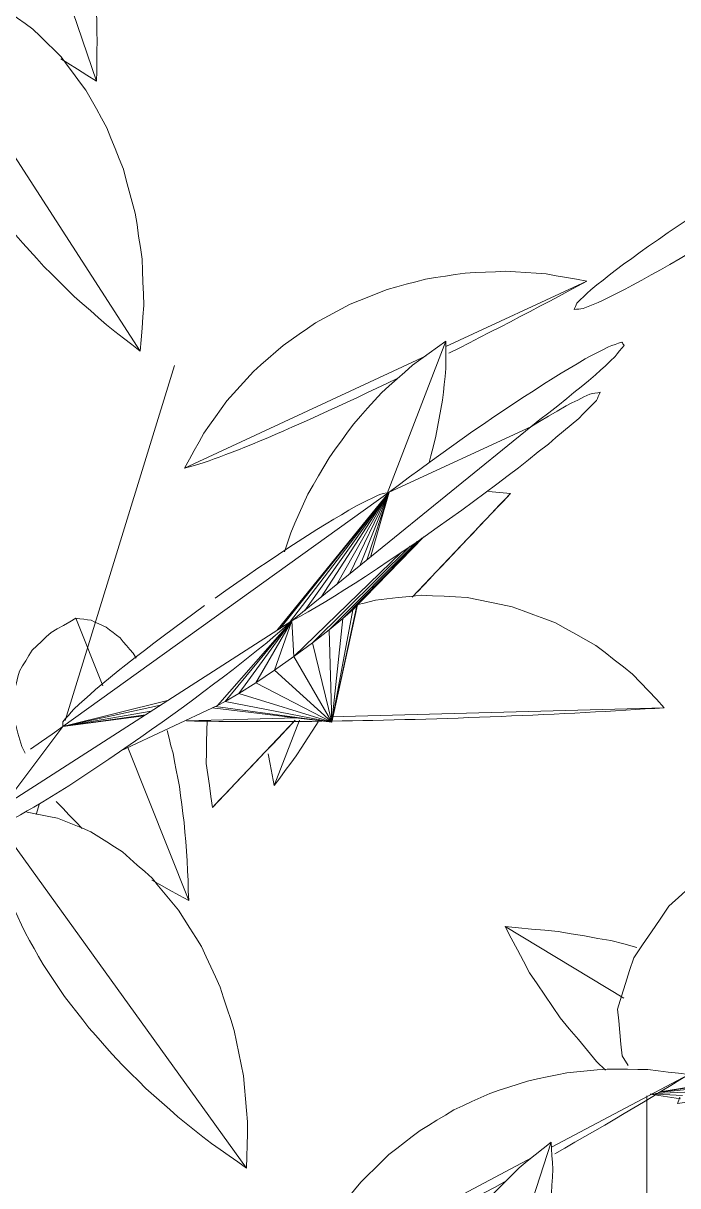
# Model space of a CAD drawing. Header units: metres. Extents: x 13.9 to 26.7, y -0.2 to 3.2.
# Drawn here: x 16.7621 to 16.8226, y 2.6479 to 2.7555 of the extents above; entities that cross this region are included whole.
import ezdxf

# ---------------------------------------------------------------- set-up
doc = ezdxf.new("R2010")
doc.units = ezdxf.units.M
doc.layers.add('Importações nas famílias', color=10, linetype='Continuous', lineweight=5)
doc.layers.add('Vegetação', color=7, linetype='Continuous', lineweight=5)

# ---------------------------------------------------------------- blocks, each defined once
blk = doc.blocks.new('Planta_pergolado_12200 - plantas pergolado_skp_Component_12-V1477-Corte 1')
at = {"layer": 'Importações nas famílias'}
for p, q in [((16.67542, 2.50026), (16.67759, 2.49388)), ((16.68053, 2.49674), (16.68078, 2.49627)), ((16.67008, 2.48803), (16.66979, 2.48868)), ((16.67957, 2.48805), (16.68447, 2.47362))]:
    blk.add_line(p, q, dxfattribs=at)
at = {"layer": 'Importações nas famílias', "flags": 128}
for points in [[(16.67305, 2.49906), (16.67364, 2.49936), (16.67424, 2.49966), (16.67483, 2.49996), (16.67542, 2.50026)], [(16.67542, 2.50026), (16.67577, 2.50019), (16.67613, 2.50012), (16.67648, 2.50005), (16.67683, 2.49999)], [(16.67683, 2.49999), (16.67716, 2.49981), (16.6775, 2.49964), (16.67783, 2.49947), (16.67816, 2.4993)], [(16.67121, 2.49751), (16.67167, 2.4979), (16.67213, 2.49828), (16.67259, 2.49867), (16.67305, 2.49906)], [(16.67816, 2.4993), (16.67847, 2.49903), (16.67878, 2.49876), (16.67909, 2.49849), (16.6794, 2.49822)], [(16.66994, 2.49565), (16.67026, 2.49612), (16.67058, 2.49658), (16.6709, 2.49705), (16.67121, 2.49751)], [(16.6794, 2.49822), (16.67968, 2.49785), (16.67996, 2.49748), (16.68025, 2.49711), (16.68053, 2.49674)], [(16.66928, 2.49353), (16.66944, 2.49406), (16.66961, 2.49459), (16.66978, 2.49512), (16.66994, 2.49565)], [(16.66922, 2.49118), (16.66924, 2.49177), (16.66925, 2.49235), (16.66926, 2.49294), (16.66928, 2.49353)], [(16.66979, 2.48868), (16.66965, 2.4893), (16.66951, 2.48993), (16.66937, 2.49056), (16.66922, 2.49118)], [(16.68329, 2.48943), (16.68344, 2.48873), (16.68358, 2.48802), (16.68373, 2.48731)], [(16.68373, 2.48731), (16.68384, 2.48653), (16.68394, 2.48575), (16.68405, 2.48498), (16.68416, 2.4842)], [(16.67499, 2.48079), (16.67442, 2.48145), (16.67385, 2.4821), (16.67328, 2.48276), (16.67271, 2.48342)], [(16.68416, 2.4842), (16.68422, 2.48336), (16.68429, 2.48253), (16.68436, 2.48169), (16.68442, 2.48086)], [(16.68442, 2.48086), (16.68445, 2.47997), (16.68448, 2.47909), (16.6845, 2.4782), (16.68453, 2.47732)], [(16.68453, 2.47732), (16.68451, 2.47639), (16.6845, 2.47547), (16.68448, 2.47454), (16.68447, 2.47362)], [(16.68447, 2.47362), (16.68358, 2.47417), (16.6827, 2.47472), (16.68182, 2.47528), (16.68115, 2.47569)]]:
    blk.add_lwpolyline(points, dxfattribs=at)
blk = doc.blocks.new('Planta_pergolado_12200 - plantas pergolado_skp_Component_12-V1480-Corte 1')
at = {"layer": 'Importações nas famílias'}
blk.add_line((16.68851, 2.44864), (16.66734, 2.48146), dxfattribs=at)
at = {"layer": 'Importações nas famílias', "flags": 128}
for points in [[(16.66981, 2.48261), (16.67041, 2.48246), (16.67119, 2.48227), (16.67197, 2.48207), (16.67275, 2.48188)], [(16.66665, 2.48014), (16.66661, 2.4808), (16.66657, 2.48146)], [(16.67275, 2.48188), (16.6735, 2.48152), (16.67425, 2.48117), (16.67501, 2.48081), (16.67576, 2.48046)], [(16.66716, 2.47735), (16.66703, 2.47805), (16.6669, 2.47875), (16.66678, 2.47944), (16.66665, 2.48014)], [(16.67576, 2.48046), (16.67647, 2.47995), (16.67717, 2.47945), (16.67788, 2.47895), (16.67859, 2.47844)], [(16.67859, 2.47844), (16.67924, 2.4778), (16.67989, 2.47715), (16.68054, 2.47651), (16.68119, 2.47587)], [(16.66801, 2.47445), (16.6678, 2.47517), (16.66759, 2.4759), (16.66737, 2.47663), (16.66716, 2.47735)], [(16.68119, 2.47587), (16.68176, 2.4751), (16.68233, 2.47433), (16.6829, 2.47357), (16.68348, 2.4728)], [(16.6692, 2.47146), (16.6689, 2.47221), (16.66861, 2.47295), (16.66831, 2.4737), (16.66801, 2.47445)], [(16.68348, 2.4728), (16.68396, 2.47193), (16.68445, 2.47106), (16.68493, 2.47019), (16.68541, 2.46931)], [(16.67071, 2.46843), (16.67034, 2.46919), (16.66996, 2.46995), (16.66958, 2.4707), (16.6692, 2.47146)], [(16.67253, 2.46538), (16.67208, 2.46614), (16.67162, 2.4669), (16.67117, 2.46767), (16.67071, 2.46843)], [(16.68541, 2.46931), (16.6858, 2.46836), (16.68618, 2.4674), (16.68656, 2.46644), (16.68695, 2.46548)], [(16.67463, 2.46235), (16.67411, 2.46311), (16.67358, 2.46387), (16.67306, 2.46462), (16.67253, 2.46538)], [(16.68695, 2.46548), (16.68722, 2.46446), (16.6875, 2.46344), (16.68777, 2.46242), (16.68805, 2.46141)], [(16.677, 2.45937), (16.67641, 2.46012), (16.67582, 2.46086), (16.67522, 2.46161), (16.67463, 2.46235)], [(16.68805, 2.46141), (16.68821, 2.46035), (16.68836, 2.45929), (16.68852, 2.45823), (16.68868, 2.45717)], [(16.6796, 2.45648), (16.67895, 2.45721), (16.6783, 2.45793), (16.67765, 2.45865), (16.677, 2.45937)], [(16.68241, 2.45371), (16.6817, 2.4544), (16.681, 2.4551), (16.6803, 2.45579), (16.6796, 2.45648)], [(16.68868, 2.45717), (16.68872, 2.4561), (16.68876, 2.45503), (16.6888, 2.45395), (16.68884, 2.45288)], [(16.68539, 2.45108), (16.68464, 2.45174), (16.6839, 2.4524), (16.68315, 2.45305), (16.68241, 2.45371)], [(16.68884, 2.45288), (16.68876, 2.45182), (16.68868, 2.45076), (16.68859, 2.4497), (16.68851, 2.44864)], [(16.68851, 2.44864), (16.68773, 2.44925), (16.68695, 2.44986), (16.68617, 2.45047), (16.68539, 2.45108)]]:
    blk.add_lwpolyline(points, dxfattribs=at)
blk = doc.blocks.new('Planta_pergolado_12200 - plantas pergolado_skp_Component_16-V1519-Corte 1')
for name in ['Planta_pergolado_12200 - plantas pergolado_skp_Component_12-V1477-Corte 1', 'Planta_pergolado_12200 - plantas pergolado_skp_Component_12-V1480-Corte 1']:
    blk.add_blockref(name, (0.08441, 0.27649))
blk = doc.blocks.new('Planta_pergolado_12200 - plantas pergolado_skp_Component_12-V1515-Corte 1')
at = {"layer": 'Importações nas famílias'}
for p, q in [((16.72754, 2.74983), (16.74056, 2.75588)), ((16.70336, 2.73858), (16.72571, 2.74897)), ((16.72302, 2.74685), (16.72207, 2.7464))]:
    blk.add_line(p, q, dxfattribs=at)
at = {"layer": 'Importações nas famílias', "flags": 128}
for points in [[(16.72565, 2.75606), (16.72657, 2.7562), (16.72749, 2.75634), (16.7284, 2.75648), (16.72932, 2.75662)], [(16.72932, 2.75662), (16.73025, 2.75666), (16.73119, 2.7567), (16.73212, 2.75674), (16.73305, 2.75678)], [(16.73305, 2.75678), (16.73399, 2.75672), (16.73493, 2.75666), (16.73588, 2.7566), (16.73682, 2.75654)], [(16.73682, 2.75654), (16.73775, 2.75637), (16.73869, 2.75621), (16.73963, 2.75605), (16.74056, 2.75588)], [(16.7221, 2.75509), (16.72299, 2.75534), (16.72388, 2.75558), (16.72477, 2.75582), (16.72565, 2.75606)], [(16.74056, 2.75588), (16.73971, 2.75542), (16.73886, 2.75496), (16.738, 2.75449), (16.73715, 2.75403)], [(16.71869, 2.75374), (16.71955, 2.75408), (16.7204, 2.75442), (16.72125, 2.75476), (16.7221, 2.75509)], [(16.71548, 2.75201), (16.71628, 2.75245), (16.71709, 2.75288), (16.71789, 2.75331), (16.71869, 2.75374)], [(16.73715, 2.75403), (16.73624, 2.75355), (16.73532, 2.75307), (16.73441, 2.75259), (16.7335, 2.75211)], [(16.71248, 2.74993), (16.71323, 2.75045), (16.71398, 2.75097), (16.71473, 2.75149), (16.71548, 2.75201)], [(16.7335, 2.75211), (16.73256, 2.75162), (16.73161, 2.75114), (16.73066, 2.75065), (16.72972, 2.75016)], [(16.72972, 2.75016), (16.72876, 2.74968), (16.7278, 2.74921)], [(16.70974, 2.74752), (16.71043, 2.74812), (16.71111, 2.74873), (16.7118, 2.74933), (16.71248, 2.74993)], [(16.70729, 2.7448), (16.70791, 2.74548), (16.70852, 2.74616), (16.70913, 2.74684), (16.70974, 2.74752)], [(16.72207, 2.7464), (16.72115, 2.74596), (16.72023, 2.74553), (16.71931, 2.74509), (16.7184, 2.74466)], [(16.70516, 2.74181), (16.70569, 2.74256), (16.70622, 2.74331), (16.70676, 2.74405), (16.70729, 2.7448)], [(16.7184, 2.74466), (16.71753, 2.74426), (16.71666, 2.74387), (16.7158, 2.74347), (16.71493, 2.74307)], [(16.71493, 2.74307), (16.71414, 2.74272), (16.71334, 2.74238), (16.71255, 2.74203), (16.71176, 2.74168)], [(16.70336, 2.73858), (16.70381, 2.73939), (16.70426, 2.74019), (16.70471, 2.741), (16.70516, 2.74181)], [(16.71176, 2.74168), (16.71106, 2.74139), (16.71036, 2.74109), (16.70966, 2.7408), (16.70895, 2.74051)], [(16.70895, 2.74051), (16.70836, 2.74028), (16.70777, 2.74005), (16.70718, 2.73982), (16.70658, 2.73959)], [(16.70658, 2.73959), (16.70611, 2.73943), (16.70564, 2.73926), (16.70517, 2.7391), (16.7047, 2.73894)], [(16.7047, 2.73894), (16.70437, 2.73885), (16.70403, 2.73876), (16.70369, 2.73867), (16.70336, 2.73858)]]:
    blk.add_lwpolyline(points, dxfattribs=at)
blk = doc.blocks.new('Planta_pergolado_12200 - plantas pergolado_skp_Component_12-V1534-Corte 1')
at = {"layer": 'Importações nas famílias'}
for p, q in [((16.79575, 2.71196), (16.80119, 2.72605)), ((16.78531, 2.68495), (16.78764, 2.691))]:
    blk.add_line(p, q, dxfattribs=at)
at = {"layer": 'Importações nas famílias', "flags": 128}
for points in [[(16.79809, 2.72383), (16.79887, 2.72439), (16.79964, 2.72494), (16.80042, 2.7255), (16.80119, 2.72605)], [(16.80119, 2.72605), (16.80119, 2.72543), (16.80119, 2.7248), (16.80119, 2.72417), (16.80119, 2.72354)], [(16.79524, 2.72128), (16.79595, 2.72192), (16.79667, 2.72256), (16.79738, 2.72319), (16.79809, 2.72383)], [(16.80119, 2.72354), (16.80112, 2.7228), (16.80104, 2.72206), (16.80096, 2.72133), (16.80088, 2.72059)], [(16.79266, 2.71842), (16.7933, 2.71913), (16.79395, 2.71985), (16.79459, 2.72056), (16.79524, 2.72128)], [(16.80088, 2.72059), (16.80073, 2.71976), (16.80058, 2.71893), (16.80042, 2.7181), (16.80027, 2.71727)], [(16.79038, 2.71528), (16.79095, 2.71606), (16.79152, 2.71685), (16.79209, 2.71763), (16.79266, 2.71842)], [(16.80027, 2.71727), (16.80004, 2.71637), (16.79981, 2.71546), (16.79965, 2.71483)], [(16.78843, 2.7119), (16.78892, 2.71275), (16.78941, 2.71359), (16.78989, 2.71444), (16.79038, 2.71528)], [(16.78684, 2.70833), (16.78723, 2.70922), (16.78763, 2.71012), (16.78803, 2.71101), (16.78843, 2.7119)], [(16.78626, 2.70657), (16.78653, 2.70739), (16.78684, 2.70833)], [(16.78939, 2.69085), (16.78888, 2.69007), (16.78837, 2.68928), (16.78786, 2.68849), (16.78734, 2.6877)], [(16.78531, 2.68495), (16.78513, 2.68593), (16.78494, 2.68691), (16.78476, 2.68788)], [(16.78734, 2.6877), (16.78684, 2.68702), (16.78633, 2.68633), (16.78582, 2.68564), (16.78531, 2.68495)]]:
    blk.add_lwpolyline(points, dxfattribs=at)
blk = doc.blocks.new('Planta_pergolado_12200 - plantas pergolado_skp_Component_17-V1536-Corte 1')
at = {"layer": 'Importações nas famílias', "flags": 128}
for points in [[(16.8236, 2.73735), (16.82268, 2.73672), (16.82176, 2.7361), (16.82084, 2.73547), (16.81992, 2.73484)], [(16.8219, 2.73314), (16.82287, 2.73372), (16.82385, 2.7343), (16.82483, 2.73488), (16.8258, 2.73546)], [(16.81992, 2.73484), (16.81915, 2.73428), (16.81839, 2.73372), (16.81762, 2.73317), (16.81685, 2.73261)], [(16.81846, 2.73123), (16.81932, 2.73171), (16.82018, 2.73219), (16.82104, 2.73267), (16.8219, 2.73314)], [(16.81685, 2.73261), (16.81628, 2.73216), (16.81572, 2.73171), (16.81515, 2.73127), (16.81459, 2.73082)], [(16.81459, 2.73082), (16.81426, 2.73051), (16.81394, 2.7302), (16.81361, 2.72989), (16.81329, 2.72958)], [(16.81573, 2.72984), (16.81641, 2.73019), (16.81709, 2.73053), (16.81778, 2.73088), (16.81846, 2.73123)], [(16.81388, 2.72907), (16.81434, 2.72927), (16.8148, 2.72946), (16.81526, 2.72965), (16.81573, 2.72984)], [(16.81329, 2.72958), (16.81323, 2.72943), (16.81317, 2.72928), (16.81311, 2.72914), (16.81305, 2.72899)], [(16.81305, 2.72899), (16.81326, 2.72901), (16.81347, 2.72903), (16.81367, 2.72905), (16.81388, 2.72907)]]:
    blk.add_lwpolyline(points, dxfattribs=at)
blk = doc.blocks.new('Planta_pergolado_12200 - plantas pergolado_skp_Component_16-V1537-Corte 1')
for name, p in [('Planta_pergolado_12200 - plantas pergolado_skp_Component_17-V1536-Corte 1', (0, 0)), ('Planta_pergolado_12200 - plantas pergolado_skp_Component_12-V1515-Corte 1', (0.07365, -0.02426)), ('Planta_pergolado_12200 - plantas pergolado_skp_Component_12-V1534-Corte 1', (0, 0))]:
    blk.add_blockref(name, p)
blk = doc.blocks.new('Planta_pergolado_12200 - plantas pergolado_skp_-3067456-Corte 1')
for name in ['Planta_pergolado_12200 - plantas pergolado_skp_Component_16-V1519-Corte 1', 'Planta_pergolado_12200 - plantas pergolado_skp_Component_16-V1537-Corte 1']:
    blk.add_blockref(name, (0, 0))
blk = doc.blocks.new('Planta_pergolado_12200 - plantas pergolado_skp_-3067465-Corte 1')
blk.add_blockref('Planta_pergolado_12200 - plantas pergolado_skp_-3067456-Corte 1', (0, 0))
blk = doc.blocks.new('Planta_pergolado_12200 - plantas pergolado_skp_Component_12-V1478-Corte 1')
at = {"layer": 'Importações nas famílias'}
for p, q in [((16.69534, 2.48998), (16.68512, 2.49024)), ((16.72933, 2.48914), (16.69848, 2.48991))]:
    blk.add_line(p, q, dxfattribs=at)
at = {"layer": 'Importações nas famílias', "flags": 128}
for points in [[(16.70316, 2.50049), (16.70422, 2.50055), (16.70529, 2.5006), (16.70635, 2.50066), (16.70741, 2.50072)], [(16.70741, 2.50072), (16.70847, 2.50061), (16.70953, 2.5005), (16.71059, 2.50039), (16.71165, 2.50028)], [(16.70151, 2.50015), (16.70212, 2.50027), (16.70316, 2.50049)], [(16.71165, 2.50028), (16.71268, 2.50001), (16.71371, 2.49974), (16.71475, 2.49947), (16.71578, 2.4992)], [(16.71578, 2.4992), (16.71676, 2.49878), (16.71774, 2.49835), (16.71872, 2.49793), (16.7197, 2.4975)], [(16.7197, 2.4975), (16.7206, 2.49693), (16.72151, 2.49636), (16.72241, 2.49579), (16.72332, 2.49522)], [(16.72332, 2.49522), (16.72413, 2.49452), (16.72494, 2.49382), (16.72575, 2.49312), (16.72656, 2.49241)], [(16.72656, 2.49241), (16.72725, 2.4916), (16.72794, 2.49078), (16.72864, 2.48996), (16.72933, 2.48914)], [(16.68813, 2.49003), (16.68738, 2.49008), (16.68662, 2.49013), (16.68587, 2.49018), (16.68512, 2.49024)], [(16.6914, 2.48984), (16.69058, 2.48989), (16.68976, 2.48993), (16.68895, 2.48998), (16.68813, 2.49003)], [(16.69489, 2.48967), (16.69401, 2.48971), (16.69314, 2.48975), (16.69227, 2.4898), (16.6914, 2.48984)], [(16.69764, 2.48955), (16.69672, 2.48959), (16.6958, 2.48963), (16.69489, 2.48967)], [(16.70236, 2.48938), (16.70141, 2.48941), (16.70046, 2.48945), (16.69951, 2.48948), (16.69855, 2.48951)], [(16.70627, 2.48927), (16.70529, 2.4893), (16.70432, 2.48932), (16.70334, 2.48935), (16.70236, 2.48938)], [(16.71023, 2.48918), (16.70924, 2.48921), (16.70825, 2.48923), (16.70726, 2.48925), (16.70627, 2.48927)], [(16.71421, 2.48912), (16.71321, 2.48914), (16.71222, 2.48915), (16.71123, 2.48917), (16.71023, 2.48918)], [(16.71815, 2.48909), (16.71716, 2.4891), (16.71618, 2.48911), (16.71519, 2.48912), (16.71421, 2.48912)], [(16.72201, 2.48908), (16.72104, 2.48908), (16.72008, 2.48909), (16.71911, 2.48909), (16.71815, 2.48909)], [(16.72575, 2.4891), (16.72482, 2.48909), (16.72388, 2.48909), (16.72294, 2.48909), (16.72201, 2.48908)], [(16.72933, 2.48914), (16.72844, 2.48913), (16.72754, 2.48912), (16.72665, 2.48911), (16.72575, 2.4891)]]:
    blk.add_lwpolyline(points, dxfattribs=at)
blk = doc.blocks.new('Planta_pergolado_12200 - plantas pergolado_skp_Component_12-V1479-Corte 1')
at = {"layer": 'Importações nas famílias'}
for p, q in [((16.71617, 2.50969), (16.70656, 2.50057)), ((16.69518, 2.48977), (16.6871, 2.48211))]:
    blk.add_line(p, q, dxfattribs=at)
at = {"layer": 'Importações nas famílias', "flags": 128}
for points in [[(16.71414, 2.50997), (16.71516, 2.50983), (16.71617, 2.50969)], [(16.71617, 2.50969), (16.71581, 2.50934), (16.71544, 2.50899), (16.71507, 2.50864), (16.7147, 2.50829)], [(16.7147, 2.50829), (16.71427, 2.50788), (16.71384, 2.50747), (16.71341, 2.50706), (16.71298, 2.50665)], [(16.71298, 2.50665), (16.71249, 2.50618), (16.712, 2.50572), (16.71151, 2.50525), (16.71102, 2.50479)], [(16.71102, 2.50479), (16.71048, 2.50427), (16.70994, 2.50376), (16.70939, 2.50324), (16.70885, 2.50273)], [(16.70885, 2.50273), (16.70826, 2.50217), (16.70767, 2.50161), (16.70708, 2.50105)], [(16.68675, 2.48621), (16.68682, 2.48721), (16.68689, 2.48822), (16.68696, 2.48923), (16.68703, 2.49019)], [(16.695, 2.4896), (16.69428, 2.48892), (16.69357, 2.48824), (16.69285, 2.48756)], [(16.69285, 2.48756), (16.69213, 2.48687), (16.6914, 2.48619), (16.69068, 2.48551), (16.68996, 2.48482)], [(16.6871, 2.48211), (16.68701, 2.48314), (16.68693, 2.48416), (16.68684, 2.48518), (16.68675, 2.48621)], [(16.68996, 2.48482), (16.68925, 2.48415), (16.68853, 2.48347), (16.68781, 2.48279), (16.6871, 2.48211)]]:
    blk.add_lwpolyline(points, dxfattribs=at)
blk = doc.blocks.new('Planta_pergolado_12200 - plantas pergolado_skp_Component_12-V2108-Corte 1')
at = {"layer": 'Importações nas famílias'}
blk.add_line((16.78275, 2.64956), (16.75989, 2.68124), dxfattribs=at)
at = {"layer": 'Importações nas famílias', "flags": 128}
for points in [[(16.76244, 2.68248), (16.76291, 2.68239), (16.76369, 2.68224), (16.76448, 2.68208), (16.76527, 2.68193)], [(16.76527, 2.68193), (16.76604, 2.68161), (16.76681, 2.6813), (16.76758, 2.68099), (16.76835, 2.68067)], [(16.75927, 2.67988), (16.75919, 2.68054), (16.75912, 2.68119)], [(16.76835, 2.68067), (16.76908, 2.68021), (16.76982, 2.67974), (16.77055, 2.67927), (16.77128, 2.6788)], [(16.75992, 2.67712), (16.75976, 2.67781), (16.7596, 2.6785), (16.75943, 2.67919), (16.75927, 2.67988)], [(16.77128, 2.6788), (16.77197, 2.6782), (16.77265, 2.67759), (16.77333, 2.67698), (16.77401, 2.67637)], [(16.76093, 2.67426), (16.76068, 2.67498), (16.76043, 2.67569), (16.76017, 2.6764), (16.75992, 2.67712)], [(16.77401, 2.67637), (16.77462, 2.67564), (16.77523, 2.6749), (16.77585, 2.67416), (16.77646, 2.67343)], [(16.76227, 2.67134), (16.76194, 2.67207), (16.7616, 2.6728), (16.76126, 2.67353), (16.76093, 2.67426)], [(16.77646, 2.67343), (16.77699, 2.67258), (16.77752, 2.67174), (16.77805, 2.67089), (16.77857, 2.67005)], [(16.76394, 2.66839), (16.76352, 2.66913), (16.76311, 2.66987), (16.76269, 2.67061), (16.76227, 2.67134)], [(16.77857, 2.67005), (16.77901, 2.66911), (16.77944, 2.66818), (16.77987, 2.66724), (16.78031, 2.6663)], [(16.76591, 2.66544), (16.76542, 2.66618), (16.76493, 2.66692), (16.76443, 2.66766), (16.76394, 2.66839)], [(16.78031, 2.6663), (16.78063, 2.6653), (16.78096, 2.6643), (16.78129, 2.66329), (16.78162, 2.66229)], [(16.76817, 2.66253), (16.76761, 2.66326), (16.76704, 2.66399), (16.76648, 2.66472), (16.76591, 2.66544)], [(16.77069, 2.65968), (16.77006, 2.66039), (16.76943, 2.66111), (16.7688, 2.66182), (16.76817, 2.66253)], [(16.78162, 2.66229), (16.78183, 2.66124), (16.78204, 2.66019), (16.78226, 2.65914), (16.78247, 2.65809)], [(16.77344, 2.65693), (16.77275, 2.65762), (16.77206, 2.6583), (16.77138, 2.65899), (16.77069, 2.65968)], [(16.78247, 2.65809), (16.78257, 2.65702), (16.78266, 2.65596), (16.78276, 2.65489), (16.78285, 2.65382)], [(16.77639, 2.65431), (16.77565, 2.65496), (16.77491, 2.65562), (16.77418, 2.65627), (16.77344, 2.65693)], [(16.7795, 2.65184), (16.77872, 2.65246), (16.77794, 2.65307), (16.77717, 2.65369), (16.77639, 2.65431)], [(16.78285, 2.65382), (16.78283, 2.65275), (16.7828, 2.65169), (16.78278, 2.65063), (16.78275, 2.64956)], [(16.78275, 2.64956), (16.78194, 2.65013), (16.78113, 2.6507), (16.78031, 2.65127), (16.7795, 2.65184)]]:
    blk.add_lwpolyline(points, dxfattribs=at)
blk = doc.blocks.new('Planta_pergolado_12200 - plantas pergolado_skp_Component_17-V1481-Corte 1')
at = {"layer": 'Importações nas famílias'}
for p, q in [((16.69536, 2.49896), (16.71835, 2.51575)), ((16.70496, 2.5104), (16.71835, 2.51575)), ((16.70496, 2.5104), (16.67368, 2.49031)), ((16.70496, 2.5104), (16.69392, 2.49814)), ((16.70496, 2.5104), (16.69419, 2.4983)), ((16.70496, 2.5104), (16.69513, 2.49883)), ((16.70496, 2.5104), (16.69659, 2.49986)), ((16.70496, 2.5104), (16.69817, 2.50101)), ((16.70496, 2.5104), (16.69964, 2.50209)), ((16.70496, 2.5104), (16.70091, 2.50301)), ((16.70496, 2.5104), (16.70189, 2.50373)), ((16.70496, 2.5104), (16.70257, 2.50423)), ((16.70292, 2.50448), (16.70496, 2.5104)), ((16.70775, 2.50599), (16.70008, 2.49893)), ((16.70794, 2.50611), (16.70102, 2.49969)), ((16.69715, 2.49684), (16.70663, 2.5053)), ((16.69876, 2.49796), (16.7073, 2.50571)), ((16.7058, 2.50479), (16.69535, 2.49567)), ((16.70149, 2.50013), (16.69855, 2.48943)), ((16.69855, 2.48943), (16.70143, 2.50008)), ((16.69855, 2.48943), (16.70102, 2.49969)), ((16.70102, 2.49969), (16.70008, 2.49893)), ((16.69536, 2.49896), (16.66775, 2.48323)), ((16.68807, 2.49152), (16.69536, 2.49896)), ((16.6888, 2.49184), (16.69536, 2.49896)), ((16.69011, 2.49252), (16.69536, 2.49896)), ((16.69171, 2.49343), (16.69536, 2.49896)), ((16.6935, 2.4945), (16.69536, 2.49896)), ((16.69535, 2.49567), (16.69536, 2.49896)), ((16.69855, 2.48943), (16.70008, 2.49893)), ((16.70008, 2.49893), (16.69876, 2.49796)), ((16.69876, 2.49796), (16.69715, 2.49684)), ((16.69855, 2.48943), (16.69876, 2.49796)), ((16.69715, 2.49684), (16.69535, 2.49567)), ((16.69855, 2.48943), (16.69715, 2.49684)), ((16.6935, 2.4945), (16.69535, 2.49567)), ((16.69855, 2.48943), (16.69535, 2.49567)), ((16.69171, 2.49343), (16.6935, 2.4945)), ((16.69855, 2.48943), (16.6935, 2.4945)), ((16.69011, 2.49252), (16.69171, 2.49343)), ((16.69855, 2.48943), (16.69171, 2.49343)), ((16.68349, 2.4922), (16.67368, 2.49031)), ((16.6888, 2.49184), (16.69011, 2.49252)), ((16.69855, 2.48943), (16.69011, 2.49252)), ((16.68281, 2.49181), (16.67368, 2.49031)), ((16.68193, 2.49132), (16.67368, 2.49031)), ((16.68138, 2.491), (16.67368, 2.49031)), ((16.67368, 2.49031), (16.68122, 2.49091)), ((16.67892, 2.48779), (16.68807, 2.49152)), ((16.69855, 2.48943), (16.68757, 2.49131)), ((16.69855, 2.48943), (16.68788, 2.49144)), ((16.68807, 2.49152), (16.6888, 2.49184)), ((16.69855, 2.48943), (16.6888, 2.49184)), ((16.66775, 2.48323), (16.67368, 2.49031))]:
    blk.add_line(p, q, dxfattribs=at)
at = {"layer": 'Importações nas famílias', "flags": 128}
for points in [[(16.72592, 2.52277), (16.72537, 2.52252), (16.72481, 2.52226), (16.72426, 2.52201), (16.7237, 2.52175)], [(16.72717, 2.52313), (16.72686, 2.52304), (16.72655, 2.52295), (16.72624, 2.52286), (16.72592, 2.52277)], [(16.72648, 2.52182), (16.7267, 2.52207), (16.72692, 2.52232), (16.72714, 2.52256), (16.72736, 2.52281)], [(16.72736, 2.52281), (16.72731, 2.52289), (16.72727, 2.52297), (16.72722, 2.52305), (16.72717, 2.52313)], [(16.7237, 2.52175), (16.72294, 2.52135), (16.72218, 2.52094), (16.72142, 2.52054), (16.72066, 2.52014)], [(16.72459, 2.52024), (16.72506, 2.52064), (16.72554, 2.52103), (16.72601, 2.52143), (16.72648, 2.52182)], [(16.72066, 2.52014), (16.71975, 2.51961), (16.71884, 2.51909), (16.71792, 2.51857), (16.71701, 2.51804)], [(16.72182, 2.51817), (16.72251, 2.51869), (16.7232, 2.5192), (16.7239, 2.51972), (16.72459, 2.52024)], [(16.71701, 2.51804), (16.716, 2.51743), (16.715, 2.51683), (16.71399, 2.51622), (16.71299, 2.51561)], [(16.71835, 2.51575), (16.71922, 2.51636), (16.72009, 2.51696), (16.72095, 2.51756), (16.72182, 2.51817)], [(16.72397, 2.51848), (16.7234, 2.51824), (16.72284, 2.51799), (16.72227, 2.51775), (16.72171, 2.5175)], [(16.72282, 2.51629), (16.72325, 2.51668), (16.72368, 2.51707), (16.72411, 2.51746), (16.72454, 2.51785)], [(16.72494, 2.5186), (16.7247, 2.51857), (16.72445, 2.51854), (16.72421, 2.51851), (16.72397, 2.51848)], [(16.72454, 2.51785), (16.72464, 2.51804), (16.72474, 2.51822), (16.72484, 2.51841), (16.72494, 2.5186)], [(16.72171, 2.5175), (16.72087, 2.51707), (16.72003, 2.51663), (16.71919, 2.51619), (16.71835, 2.51575)], [(16.7199, 2.51406), (16.72063, 2.51462), (16.72136, 2.51517), (16.72209, 2.51573), (16.72282, 2.51629)], [(16.71299, 2.51561), (16.71196, 2.51496), (16.71093, 2.51431), (16.70991, 2.51365), (16.70888, 2.513)], [(16.71604, 2.51135), (16.71701, 2.51202), (16.71797, 2.5127), (16.71893, 2.51338), (16.7199, 2.51406)], [(16.70888, 2.513), (16.7079, 2.51235), (16.70692, 2.5117), (16.70594, 2.51105), (16.70496, 2.5104)], [(16.71158, 2.50838), (16.7127, 2.50912), (16.71381, 2.50986), (16.71493, 2.5106), (16.71604, 2.51135)], [(16.7047, 2.51035), (16.70444, 2.51029), (16.70418, 2.51023), (16.70392, 2.51018)], [(16.70188, 2.50928), (16.70116, 2.50891), (16.70044, 2.50853), (16.69971, 2.50815), (16.69899, 2.50778)], [(16.70392, 2.51018), (16.70341, 2.50995), (16.7029, 2.50973), (16.70239, 2.50951), (16.70188, 2.50928)], [(16.70689, 2.50542), (16.70806, 2.50616), (16.70923, 2.5069), (16.71041, 2.50764), (16.71158, 2.50838)], [(16.69899, 2.50778), (16.6981, 2.50728), (16.69721, 2.50677), (16.69633, 2.50627), (16.69544, 2.50577)], [(16.69544, 2.50577), (16.69445, 2.50518), (16.69345, 2.50458), (16.69246, 2.50399), (16.69147, 2.50339)], [(16.70237, 2.50272), (16.7035, 2.50339), (16.70463, 2.50407), (16.70576, 2.50475), (16.70689, 2.50542)], [(16.69147, 2.50339), (16.69044, 2.50275), (16.68941, 2.5021), (16.68839, 2.50145)], [(16.69842, 2.5005), (16.6994, 2.50105), (16.70039, 2.50161), (16.70138, 2.50216), (16.70237, 2.50272)], [(16.68736, 2.50081), (16.68636, 2.50015), (16.68537, 2.4995), (16.68437, 2.49884), (16.68338, 2.49819)], [(16.69536, 2.49896), (16.69612, 2.49934), (16.69689, 2.49973), (16.69765, 2.50012), (16.69842, 2.5005)], [(16.69292, 2.49707), (16.69353, 2.49754), (16.69414, 2.49801), (16.69475, 2.49849), (16.69536, 2.49896)], [(16.68338, 2.49819), (16.68248, 2.49757), (16.68159, 2.49696), (16.68069, 2.49634), (16.6798, 2.49572)], [(16.6897, 2.49477), (16.69051, 2.49534), (16.69131, 2.49592), (16.69211, 2.49649), (16.69292, 2.49707)], [(16.6798, 2.49572), (16.67907, 2.49518), (16.67834, 2.49465), (16.6776, 2.49411), (16.67687, 2.49357)], [(16.68593, 2.49222), (16.68688, 2.49286), (16.68782, 2.4935), (16.68876, 2.49413), (16.6897, 2.49477)], [(16.67687, 2.49357), (16.67635, 2.49315), (16.67583, 2.49272), (16.67531, 2.4923), (16.67479, 2.49188)], [(16.68187, 2.4896), (16.68288, 2.49025), (16.6839, 2.49091), (16.68492, 2.49156), (16.68593, 2.49222)], [(16.67479, 2.49188), (16.67452, 2.4916), (16.67425, 2.49132), (16.67398, 2.49104), (16.6737, 2.49076)], [(16.67368, 2.49031), (16.67265, 2.48967), (16.67163, 2.48903), (16.6706, 2.48839)], [(16.6737, 2.49076), (16.6737, 2.49065), (16.67369, 2.49053), (16.67369, 2.49042), (16.67368, 2.49031)], [(16.67778, 2.48707), (16.6788, 2.4877), (16.67982, 2.48833), (16.68084, 2.48897), (16.68187, 2.4896)], [(16.67395, 2.48482), (16.6749, 2.48539), (16.67586, 2.48595), (16.67682, 2.48651), (16.67778, 2.48707)], [(16.67063, 2.483), (16.67146, 2.48346), (16.67229, 2.48391), (16.67312, 2.48437), (16.67395, 2.48482)], [(16.66806, 2.48173), (16.6687, 2.48205), (16.66935, 2.48237), (16.66999, 2.48269), (16.67063, 2.483)], [(16.65523, 2.47735), (16.65517, 2.4772), (16.65511, 2.47706), (16.65505, 2.47691), (16.65499, 2.47676)], [(16.65499, 2.47676), (16.6552, 2.47678), (16.65541, 2.4768), (16.65561, 2.47682), (16.65582, 2.47685)]]:
    blk.add_lwpolyline(points, dxfattribs=at)
blk = doc.blocks.new('Planta_pergolado_12200 - plantas pergolado_skp_Component_16-V2109-Corte 1')
at = {"rotation": 2.999999999999923}
for name in ['Planta_pergolado_12200 - plantas pergolado_skp_Component_17-V1481-Corte 1', 'Planta_pergolado_12200 - plantas pergolado_skp_Component_12-V1479-Corte 1', 'Planta_pergolado_12200 - plantas pergolado_skp_Component_12-V1478-Corte 1', 'Planta_pergolado_12200 - plantas pergolado_skp_Component_12-V1477-Corte 1']:
    blk.add_blockref(name, (0.24526, -0.66913), dxfattribs=at)
blk.add_blockref('Planta_pergolado_12200 - plantas pergolado_skp_Component_12-V2108-Corte 1', (0, 0))
blk = doc.blocks.new('Planta_pergolado_12200 - plantas pergolado_skp_Component_12-V2107-Corte 1')
at = {"layer": 'Importações nas famílias'}
for p, q in [((16.73614, 2.67186), (16.74883, 2.67859)), ((16.71258, 2.65936), (16.73436, 2.67091)), ((16.73178, 2.66865), (16.73086, 2.66814))]:
    blk.add_line(p, q, dxfattribs=at)
at = {"layer": 'Importações nas famílias', "flags": 128}
for points in [[(16.73393, 2.67798), (16.73484, 2.67817), (16.73575, 2.67836), (16.73665, 2.67855), (16.73756, 2.67874)], [(16.73756, 2.67874), (16.73849, 2.67883), (16.73942, 2.67891), (16.74035, 2.679), (16.74128, 2.67909)], [(16.74128, 2.67909), (16.74222, 2.67908), (16.74317, 2.67907), (16.74411, 2.67905), (16.74505, 2.67904)], [(16.74505, 2.67904), (16.746, 2.67893), (16.74694, 2.67881), (16.74788, 2.6787), (16.74883, 2.67859)], [(16.74883, 2.67859), (16.748, 2.67808), (16.74717, 2.67757), (16.74634, 2.67706), (16.74551, 2.67656)], [(16.73043, 2.67683), (16.73131, 2.67712), (16.73218, 2.67741), (16.73306, 2.67769), (16.73393, 2.67798)], [(16.7271, 2.6753), (16.72793, 2.67568), (16.72877, 2.67607), (16.7296, 2.67645), (16.73043, 2.67683)], [(16.74551, 2.67656), (16.74463, 2.67603), (16.74375, 2.6755), (16.74286, 2.67497), (16.74198, 2.67445)], [(16.72398, 2.67341), (16.72476, 2.67388), (16.72554, 2.67436), (16.72632, 2.67483), (16.7271, 2.6753)], [(16.74198, 2.67445), (16.74106, 2.67391), (16.74014, 2.67338), (16.73922, 2.67284), (16.7383, 2.67231)], [(16.7211, 2.67117), (16.72182, 2.67173), (16.72254, 2.67229), (16.72326, 2.67285), (16.72398, 2.67341)], [(16.7383, 2.67231), (16.73736, 2.67178), (16.73643, 2.67125)], [(16.71849, 2.66862), (16.71914, 2.66926), (16.71979, 2.6699), (16.72045, 2.67054), (16.7211, 2.67117)], [(16.71618, 2.66578), (16.71676, 2.66649), (16.71734, 2.6672), (16.71791, 2.66791), (16.71849, 2.66862)], [(16.73086, 2.66814), (16.72997, 2.66766), (16.72907, 2.66718), (16.72817, 2.6667), (16.72728, 2.66622)], [(16.72728, 2.66622), (16.72643, 2.66577), (16.72559, 2.66533), (16.72475, 2.66489), (16.7239, 2.66445)], [(16.71421, 2.66268), (16.7147, 2.66345), (16.71519, 2.66423), (16.71569, 2.665), (16.71618, 2.66578)], [(16.7239, 2.66445), (16.72313, 2.66406), (16.72235, 2.66367), (16.72158, 2.66328), (16.72081, 2.66289)], [(16.71258, 2.65936), (16.71299, 2.66019), (16.71339, 2.66102), (16.7138, 2.66185), (16.71421, 2.66268)], [(16.72081, 2.66289), (16.72012, 2.66256), (16.71944, 2.66224), (16.71875, 2.66191), (16.71807, 2.66158)], [(16.71807, 2.66158), (16.71749, 2.66132), (16.71691, 2.66106), (16.71633, 2.66079), (16.71575, 2.66053)], [(16.7139, 2.65979), (16.71357, 2.65968), (16.71324, 2.65957), (16.71291, 2.65946), (16.71258, 2.65936)], [(16.71575, 2.66053), (16.71529, 2.66035), (16.71483, 2.66016), (16.71437, 2.65997), (16.7139, 2.65979)]]:
    blk.add_lwpolyline(points, dxfattribs=at)
blk = doc.blocks.new('Planta_pergolado_12200 - plantas pergolado_skp_Component_12-V1516-Corte 1')
at = {"layer": 'Importações nas famílias'}
blk.add_line((16.71166, 2.70921), (16.72754, 2.75031), dxfattribs=at)
at = {"layer": 'Importações nas famílias', "flags": 128}
for points in [[(16.72444, 2.74809), (16.72522, 2.74865), (16.72599, 2.7492), (16.72677, 2.74976), (16.72754, 2.75031)], [(16.72754, 2.75031), (16.72754, 2.74968), (16.72754, 2.74906), (16.72754, 2.74843), (16.72754, 2.7478)], [(16.72159, 2.74554), (16.7223, 2.74617), (16.72302, 2.74681), (16.72373, 2.74745), (16.72444, 2.74809)], [(16.72754, 2.7478), (16.72747, 2.74706), (16.72739, 2.74632), (16.72731, 2.74559), (16.72723, 2.74485)], [(16.71901, 2.74267), (16.71965, 2.74339), (16.7203, 2.7441), (16.72094, 2.74482), (16.72159, 2.74554)], [(16.72723, 2.74485), (16.72708, 2.74402), (16.72692, 2.74319), (16.72677, 2.74236), (16.72662, 2.74153)], [(16.71673, 2.73954), (16.7173, 2.74032), (16.71787, 2.74111), (16.71844, 2.74189), (16.71901, 2.74267)], [(16.72662, 2.74153), (16.72639, 2.74063), (16.72616, 2.73972), (16.72594, 2.73882), (16.72571, 2.73792)], [(16.71478, 2.73616), (16.71527, 2.73701), (16.71576, 2.73785), (16.71624, 2.73869), (16.71673, 2.73954)], [(16.72571, 2.73792), (16.72541, 2.73696), (16.72512, 2.73601), (16.72483, 2.73505), (16.72453, 2.7341)], [(16.71318, 2.73259), (16.71358, 2.73348), (16.71398, 2.73437), (16.71438, 2.73527), (16.71478, 2.73616)], [(16.72453, 2.7341), (16.72418, 2.73312), (16.72382, 2.73213), (16.72347, 2.73115), (16.72311, 2.73017)], [(16.71195, 2.72885), (16.71226, 2.72978), (16.71257, 2.73072), (16.71288, 2.73165), (16.71318, 2.73259)], [(16.72311, 2.73017), (16.7227, 2.72918), (16.7223, 2.72819), (16.72189, 2.7272), (16.72148, 2.72621)], [(16.71111, 2.72499), (16.71132, 2.72595), (16.71153, 2.72692), (16.71174, 2.72788), (16.71195, 2.72885)], [(16.72148, 2.72621), (16.72103, 2.72524), (16.72058, 2.72427), (16.72013, 2.72329), (16.71968, 2.72232)], [(16.71065, 2.72105), (16.71076, 2.72204), (16.71088, 2.72302), (16.71099, 2.724), (16.71111, 2.72499)], [(16.71968, 2.72232), (16.7192, 2.72139), (16.71872, 2.72046), (16.71824, 2.71953), (16.71775, 2.71859)], [(16.71059, 2.71708), (16.71061, 2.71807), (16.71062, 2.71907), (16.71064, 2.72006), (16.71065, 2.72105)], [(16.71775, 2.71859), (16.71725, 2.71772), (16.71675, 2.71685), (16.71624, 2.71598), (16.71574, 2.71511)], [(16.71093, 2.71312), (16.71084, 2.71411), (16.71076, 2.7151), (16.71067, 2.71609), (16.71059, 2.71708)], [(16.71574, 2.71511), (16.71523, 2.71433), (16.71472, 2.71354), (16.71421, 2.71275), (16.71369, 2.71196)], [(16.71166, 2.70921), (16.71147, 2.71019), (16.71129, 2.71117), (16.71111, 2.71214), (16.71093, 2.71312)], [(16.71369, 2.71196), (16.71318, 2.71127), (16.71268, 2.71059), (16.71217, 2.7099), (16.71166, 2.70921)]]:
    blk.add_lwpolyline(points, dxfattribs=at)
blk = doc.blocks.new('Planta_pergolado_12200 - plantas pergolado_skp_Component_16-V2124-Corte 1')
at = {"rotation": 2.999999999999923}
for name, p in [('Planta_pergolado_12200 - plantas pergolado_skp_Component_17-V1481-Corte 1', (0.32008, -0.6895)), ('Planta_pergolado_12200 - plantas pergolado_skp_Component_12-V1516-Corte 1', (0.25026, -0.97003))]:
    blk.add_blockref(name, p, dxfattribs=at)
blk.add_blockref('Planta_pergolado_12200 - plantas pergolado_skp_Component_12-V2107-Corte 1', (0.07482, -0.02037))
blk = doc.blocks.new('Planta_pergolado_12200 - plantas pergolado_skp_-3067412-Corte 1')
at = {"layer": 'Importações nas famílias'}
for p, q in [((16.76598, 2.69097), (16.7761, 2.7238)), ((16.76329, 2.68227), (16.76361, 2.68329))]:
    blk.add_line(p, q, dxfattribs=at)
for name in ['Planta_pergolado_12200 - plantas pergolado_skp_Component_16-V2109-Corte 1', 'Planta_pergolado_12200 - plantas pergolado_skp_Component_16-V2124-Corte 1']:
    blk.add_blockref(name, (0, 0))
blk = doc.blocks.new('Planta_pergolado_12200 - plantas pergolado_skp_Component_12-V2426-Corte 1')
at = {"layer": 'Importações nas famílias'}
for p, q in [((16.80667, 2.6719), (16.81765, 2.66528)), ((16.81596, 2.65861), (16.81513, 2.65943))]:
    blk.add_line(p, q, dxfattribs=at)
at = {"layer": 'Importações nas famílias', "flags": 128}
for points in [[(16.80892, 2.66763), (16.80836, 2.6687), (16.8078, 2.66976), (16.80723, 2.67083), (16.80667, 2.6719)], [(16.80667, 2.6719), (16.80789, 2.67178), (16.80912, 2.67167), (16.81034, 2.67156), (16.81156, 2.67145)], [(16.81156, 2.67145), (16.81279, 2.67124), (16.81401, 2.67103), (16.81523, 2.67081), (16.81645, 2.6706)], [(16.81645, 2.6706), (16.81765, 2.67029), (16.81886, 2.66997)], [(16.81176, 2.66345), (16.81105, 2.66449), (16.81034, 2.66554), (16.80963, 2.66659), (16.80892, 2.66763)], [(16.81513, 2.65943), (16.81429, 2.66043), (16.81345, 2.66144), (16.8126, 2.66244), (16.81176, 2.66345)]]:
    blk.add_lwpolyline(points, dxfattribs=at)
blk = doc.blocks.new('Planta_pergolado_12200 - plantas pergolado_skp_Component_17-V2429-Corte 1')
at = {"layer": 'Importações nas famílias'}
for p, q in [((16.81749, 2.65994), (16.81806, 2.65906)), ((16.82059, 2.65646), (16.82329, 2.65657)), ((16.82084, 2.65654), (16.82345, 2.65681)), ((16.82373, 2.657), (16.82094, 2.65659)), ((16.82098, 2.65662), (16.82384, 2.65708)), ((16.81978, 2.63729), (16.81977, 2.65623)), ((16.8229, 2.65596), (16.82007, 2.65638)), ((16.82307, 2.65628), (16.82013, 2.65641))]:
    blk.add_line(p, q, dxfattribs=at)
at = {"layer": 'Importações nas famílias', "flags": 128}
for points in [[(16.82658, 2.67818), (16.82539, 2.67708), (16.8242, 2.67598), (16.82301, 2.67488), (16.82182, 2.67378)], [(16.82182, 2.67378), (16.821, 2.67259), (16.82019, 2.6714), (16.81937, 2.6702), (16.81856, 2.66901)], [(16.81856, 2.66901), (16.81818, 2.66782), (16.81781, 2.66664), (16.81744, 2.66545), (16.81707, 2.66426)], [(16.81707, 2.66426), (16.81717, 2.66318), (16.81728, 2.6621), (16.81738, 2.66102), (16.81749, 2.65994)]]:
    blk.add_lwpolyline(points, dxfattribs=at)
blk = doc.blocks.new('Planta_pergolado_12200 - plantas pergolado_skp_Component_16-V2430-Corte 1')
for name in ['Planta_pergolado_12200 - plantas pergolado_skp_Component_17-V2429-Corte 1', 'Planta_pergolado_12200 - plantas pergolado_skp_Component_12-V2426-Corte 1']:
    blk.add_blockref(name, (0, 0))
blk = doc.blocks.new('Planta_pergolado_12200 - plantas pergolado_skp_-V2459-Corte 1')
blk.add_blockref('Planta_pergolado_12200 - plantas pergolado_skp_Component_16-V2430-Corte 1', (0, 0))
blk = doc.blocks.new('Planta_pergolado_12200 - plantas pergolado_skp_-3067418-Corte 1')
blk.add_blockref('Planta_pergolado_12200 - plantas pergolado_skp_-V2459-Corte 1', (0, 0))
blk = doc.blocks.new('Planta_pergolado_12200 - plantas pergolado_skp_-3067421-Corte 1')
for name in ['Planta_pergolado_12200 - plantas pergolado_skp_-3067418-Corte 1', 'Planta_pergolado_12200 - plantas pergolado_skp_-3067412-Corte 1']:
    blk.add_blockref(name, (0, 0))
blk = doc.blocks.new('Planta_pergolado_12200 - Planta_pergolado_12200-3067476-Corte 1')
for name in ['Planta_pergolado_12200 - plantas pergolado_skp_-3067465-Corte 1', 'Planta_pergolado_12200 - plantas pergolado_skp_-3067421-Corte 1']:
    blk.add_blockref(name, (0, 0))

msp = doc.modelspace()

# ---------------------------------------------------------------- block references
at = {"layer": 'Vegetação', "color": 10}
msp.add_blockref('Planta_pergolado_12200 - Planta_pergolado_12200-3067476-Corte 1', (0, 0), dxfattribs=at)

doc.saveas('drawing.dxf')
